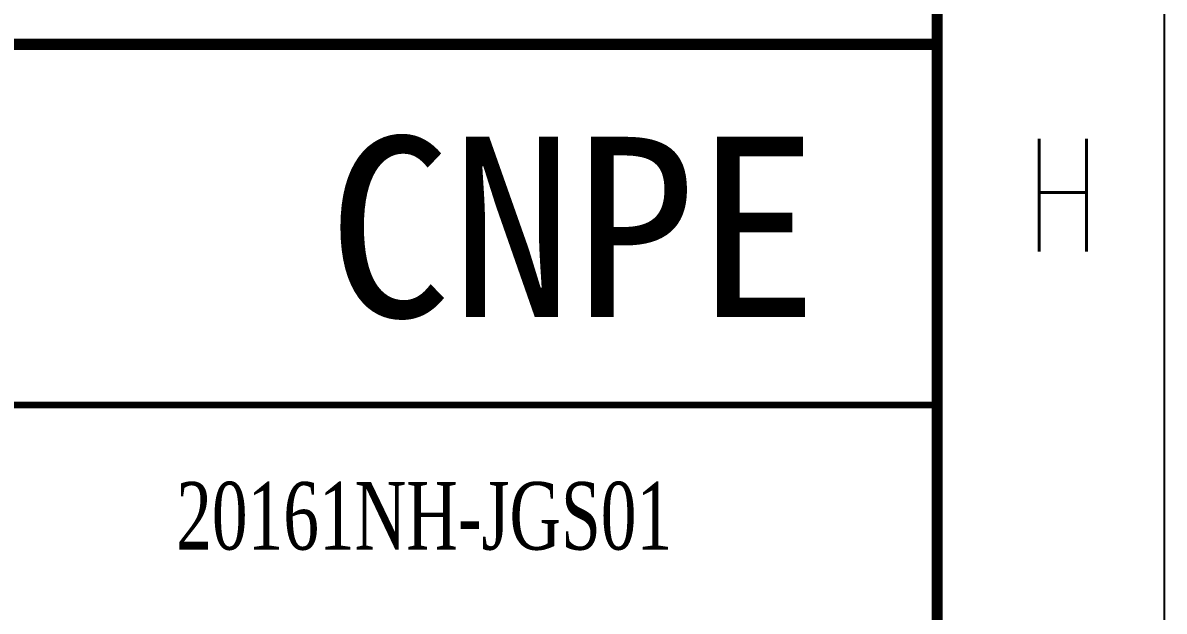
# Model space of a CAD drawing. Header units: inches. Extents: x 4936 to 94511, y 405365 to 454318.
# Drawn here: x 76752 to 79286, y 409596 to 410901 of the extents above; entities that cross this region are included whole.
import ezdxf

# ---------------------------------------------------------------- set-up
doc = ezdxf.new("R2010")
doc.units = ezdxf.units.IN
doc.header["$MEASUREMENT"] = 0
doc.layers.add('1', color=7, linetype='Continuous')
doc.layers.add('PUB_TEXT', color=7, linetype='Continuous')
doc.styles.add('HZ', font='txt_____.ttf', dxfattribs={"width": 0.7, "bigfont": 'HZTXT'})
doc.styles.add('宋体', font='', dxfattribs={"width": 0.7})
doc.styles.get('宋体').set_extended_font_data('SimSun')

# ---------------------------------------------------------------- blocks, each defined once
blk = doc.blocks.new('图签')
at = {"layer": '1', "color": 7, "const_width": 0.5}
for points in [[(-180, 0), (0, 0), (0, 131.762), (-180, 131.762)], [(-180, 58), (0, 58), (0, 0), (-180, 0)]]:
    blk.add_lwpolyline(points, close=True, dxfattribs=at)
at = {"layer": '1', "color": 7, "const_width": 0.3}
blk.add_lwpolyline([(-180, 42), (0, 42)], dxfattribs=at)
at = {"linetype": 'Continuous', "insert": (-22.782, 37.062), "char_height": 3, "attachment_point": 5, "style": '宋体'}
blk.add_mtext_dynamic_manual_height_columns('{\\fTimes New Roman|b0|i0|c0|p18;20161NH-JGS01}', width=17.30878, gutter_width=1, heights=[-3.067], dxfattribs=at)
at = {"layer": 'PUB_TEXT', "color": 7, "style": '宋体'}
blk.add_text('CNPE', height=8, dxfattribs=at).set_placement((-27.046, 45.903))
blk = doc.blocks.new('*U4')
blk.add_blockref('图签', (0, 0))

msp = doc.modelspace()

# ---------------------------------------------------------------- linework, layer by layer
at = {"color": 4, "flags": 128}
msp.add_lwpolyline([(79285.91392, 449503.09155), (79285.91392, 407453.09155)], dxfattribs=at)
msp.add_lwpolyline([(6185.91392, 449003.09155), (78781.91392, 449003.09155), (78781.91392, 407953.09155), (6185.91392, 407953.09155)], close=True)

# ---------------------------------------------------------------- block references
at = {"xscale": 50, "yscale": 50, "zscale": 50}
msp.add_blockref('*U4', (78781.91392, 407953.09155), dxfattribs=at)

# ---------------------------------------------------------------- texts
at = {"color": 0, "style": 'HZ', "width": 0.7}
msp.add_text('H', height=250, dxfattribs=at).set_placement((78978.63677, 410393.35722))

doc.saveas('drawing.dxf')
